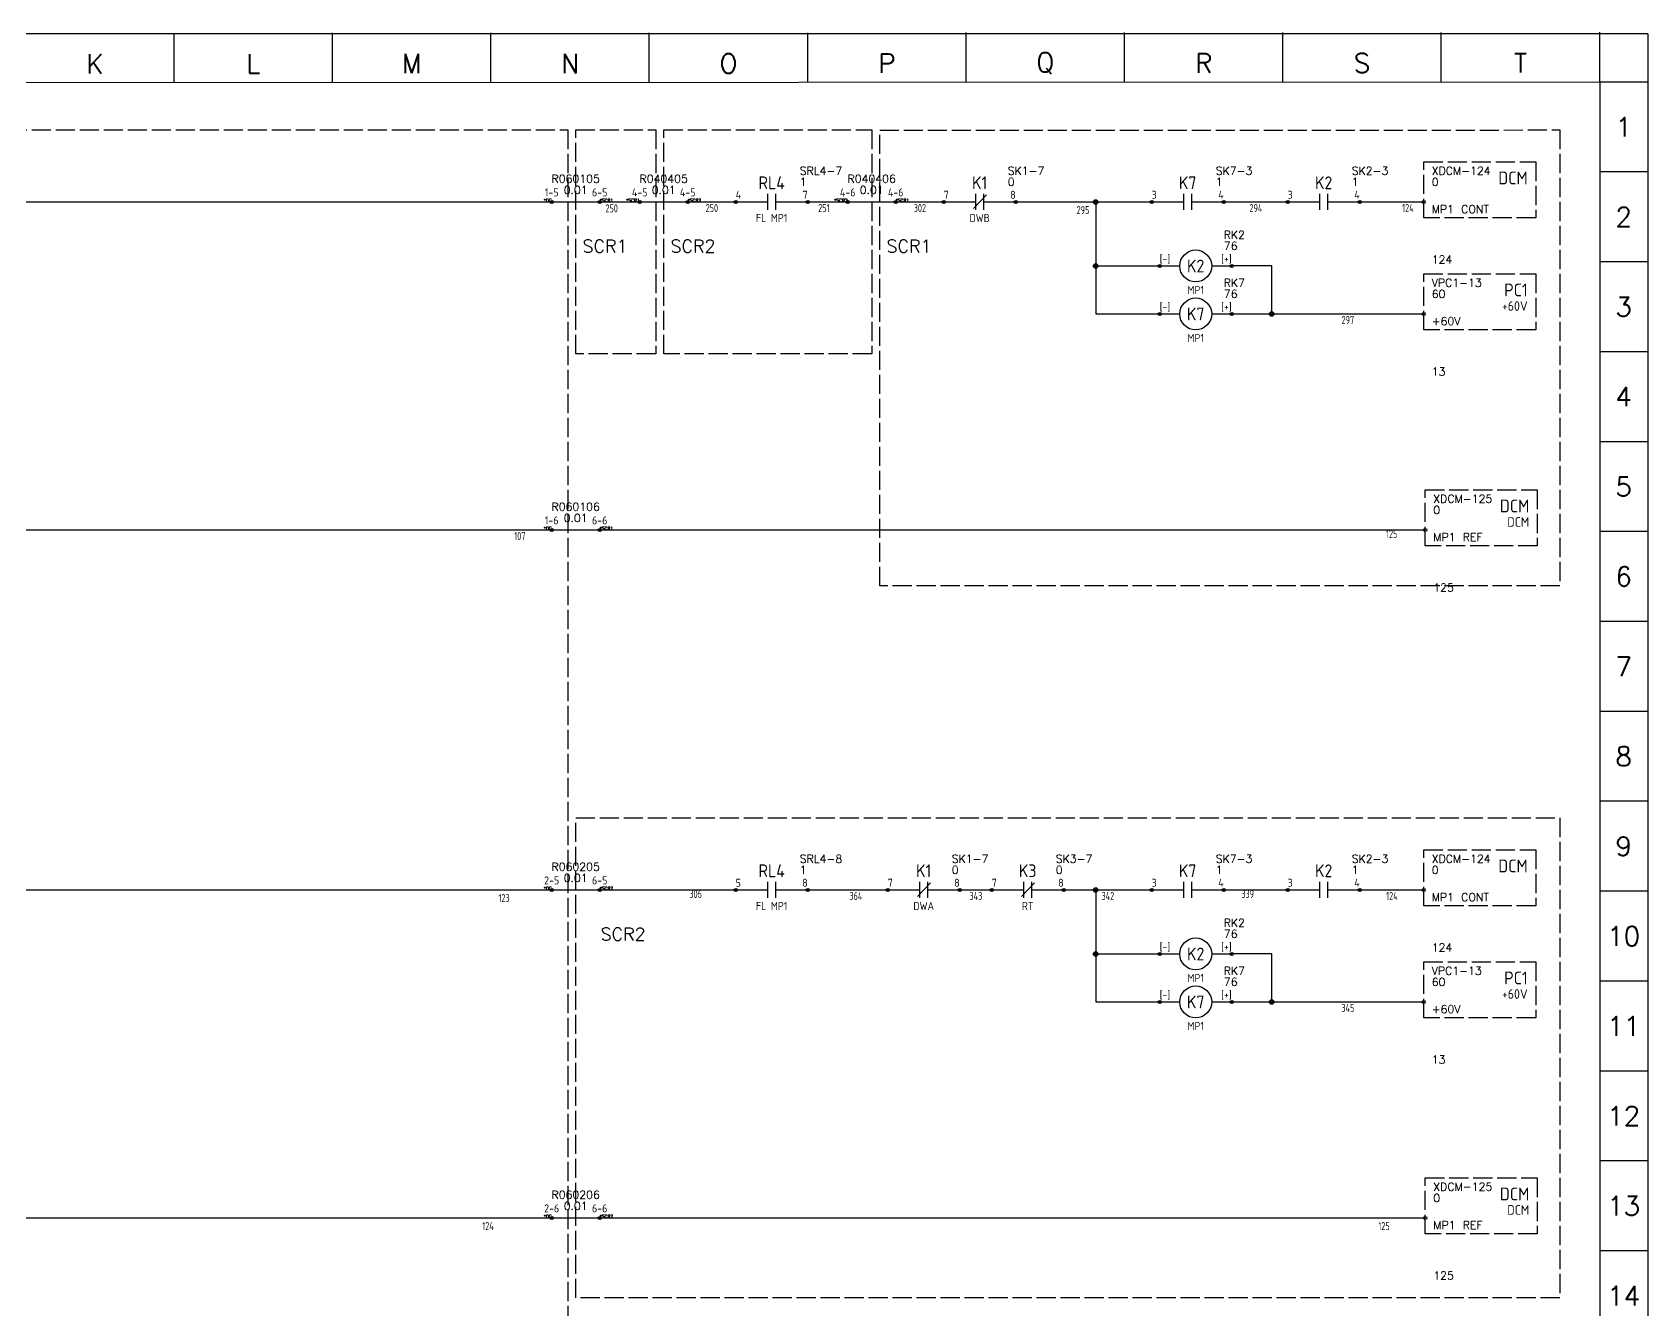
# Model space of a CAD drawing. Header units: millimetres. Extents: x 0 to 1973, y 0 to 646.
# Drawn here: x 515 to 1020, y 246 to 646 of the extents above; entities that cross this region are included whole.
import ezdxf
from ezdxf.enums import TextEntityAlignment as Align

# ---------------------------------------------------------------- set-up
doc = ezdxf.new("R2010")
doc.units = ezdxf.units.MM
doc.header["$LTSCALE"] = 0.5
doc.linetypes.add('ACAD_ISO02W100', pattern=[15, 12, -3])
for name, color, linetype in [('LOCBOX', 7, 'ACAD_ISO02W100'), ('NETLIST', 50, 'Continuous'), ('OUTLINE_GRID', 7, 'Continuous'), ('SYMS', 7, 'Continuous'), ('WIREFIXED', 7, 'Continuous'), ('WIRES', 7, 'Continuous')]:
    doc.layers.add(name, color=color, linetype=linetype)
doc.styles.get("Standard").update_dxf_attribs({"font": 'txt.shx', "bigfont": 'gbcbig.shx'})
doc.styles.add('WD_IEC', font='isocp2.shx', dxfattribs={"width": 0.9, "height": 4})

# ---------------------------------------------------------------- blocks, each defined once
blk = doc.blocks.new('2010 Grid')
at = {"layer": 'OUTLINE_GRID'}
for p, q in [((850, 481.25), (0, 481.25)), ((466.25, 468.55), (466.25, 481.49)), ((507.5, 468.57), (507.5, 481.51)), ((548.75, 468.59), (548.75, 481.53)), ((590, 468.61), (590, 481.56)), ((631.25, 468.63), (631.25, 481.58)), ((672.5, 468.66), (672.5, 481.6)), ((713.75, 468.68), (713.75, 481.62)), ((755, 468.7), (755, 481.64)), ((796.25, 468.72), (796.25, 481.67)), ((837.5, 468.74), (837.5, 481.69)), ((850, 481.25), (850, 0)), ((837.5, 468.74), (12.5, 468.31)), ((837.5, 468.74), (837.5, 0)), ((850, 468.74), (837.5, 468.74)), ((850, 445.33), (837.5, 445.33)), ((850, 421.91), (837.5, 421.91)), ((850, 398.5), (837.5, 398.5)), ((850, 375.08), (837.5, 375.08)), ((850, 351.67), (837.5, 351.67)), ((850, 328.25), (837.5, 328.25)), ((850, 304.84), (837.5, 304.84)), ((850, 281.42), (837.5, 281.42)), ((850, 258.01), (837.5, 258.01)), ((850, 234.59), (837.5, 234.59)), ((850, 211.18), (837.5, 211.18)), ((850, 187.76), (837.5, 187.76)), ((850, 164.35), (837.5, 164.35))]:
    blk.add_line(p, q, dxfattribs=at)
at = {"layer": 'OUTLINE_GRID', "char_height": 5, "width": 17.7556, "attachment_point": 5}
for s, insert in [('K', (445.62, 473.5)), ('L', (486.88, 473.52)), ('M', (528.12, 473.54)), ('N', (569.38, 473.56)), ('O', (610.62, 473.59)), ('P', (651.88, 473.61)), ('Q', (693.12, 473.63)), ('R', (734.38, 473.65)), ('S', (775.62, 473.67)), ('T', (816.88, 473.69)), ('1', (843.75, 457.04)), ('2', (843.75, 433.62)), ('3', (843.75, 410.21)), ('4', (843.75, 386.79)), ('5', (843.75, 363.37)), ('6', (843.75, 339.96)), ('7', (843.75, 316.54)), ('8', (843.75, 293.13)), ('9', (843.75, 269.71)), ('10', (843.75, 246.3)), ('11', (843.75, 222.88)), ('12', (843.75, 199.47)), ('13', (843.75, 176.05)), ('14', (843.75, 152.64))]:
    blk.add_mtext(s, dxfattribs=dict(at, insert=insert))
blk = doc.blocks.new('INTERCONNECT-H1')
blk.add_line((-2.5, 0), (12.5, 0))
for centre in [(-2.5, 0), (12.5, 0)]:
    blk.add_circle(centre, 0.5)
at = {"style": 'WD_IEC', "flags": 1}
for tag, height, p in [('LOC', 4, (5, 10)), ('TAG1', 4, (-2.43, 3.16)), ('DESC1', 2.5, (5, -2.5))]:
    blk.add_attdef(tag, text='', height=height, dxfattribs=at).set_placement(p, align=Align.MIDDLE_CENTER)
at = {"style": 'WD_IEC', "flags": 8}
for tag, p in [('TERM01', (-2.5, 1)), ('TERM02', (12.5, 1))]:
    blk.add_attdef(tag, text='', height=2.5, dxfattribs=at).set_placement(p, align=Align.BOTTOM_CENTER)
at = {"style": 'WD_IEC', "flags": 1}
blk.add_attdef('X4TERM01', (-2.5, 0), '', height=0.5, dxfattribs=at)
blk.add_attdef('X1TERM02', text='', height=0.5, dxfattribs=at).set_placement((12.5, 0), align=Align.RIGHT)
at = {"layer": 'NETLIST'}
for tag, p in [('NETTAG', (5, 6)), ('NETVALUE', (5, 2.5))]:
    blk.add_attdef(tag, text='', height=2.5, dxfattribs=at).set_placement(p, align=Align.CENTER)
blk.add_attdef('X4TERMDESC01', text='', height=1, dxfattribs=at).set_placement((-2.5, 0), align=Align.RIGHT)
blk.add_attdef('X1TERMDESC02', (12.5, 0), '', height=1, dxfattribs=at)
blk = doc.blocks.new('CONTACTOR-H')
for p, q in [((0, 0), (6.25, 0)), ((16.25, 0), (22.5, 0))]:
    blk.add_line(p, q)
for centre, radius in [((0, 0), 0.5), ((11.25, 0), 5), ((22.5, 0), 0.5)]:
    blk.add_circle(centre, radius)
at = {"style": 'WD_IEC', "flags": 1}
blk.add_attdef('LOC', text='', height=4, dxfattribs=at).set_placement((11.25, 8.5), align=Align.MIDDLE_CENTER)
at = {"style": 'WD_IEC'}
for tag, p, height, flags in [('X4TERM01', (0, 0), 0.64, 1), ('TERM01', (0, 1), 2.5, 8), ('X1TERM02', (22.5, 0), 0.64, 1)]:
    blk.add_attdef(tag, p, '', height=height, dxfattribs=dict(at, flags=flags))
for tag, height, p in [('TAG1', 4, (11.25, 0)), ('DESC1', 2.5, (11.25, -7.5))]:
    blk.add_attdef(tag, text='', height=height, dxfattribs=at).set_placement(p, align=Align.MIDDLE_CENTER)
at = {"style": 'WD_IEC', "flags": 8}
blk.add_attdef('TERM02', text='', height=2.5, dxfattribs=at).set_placement((22.5, 1), align=Align.RIGHT)
at = {"layer": 'NETLIST'}
for tag, p, height in [('NETTAG', (20, 8.5), 2.5), ('NETVALUE', (20, 5), 2.56)]:
    blk.add_attdef(tag, p, '', height=height, dxfattribs=at)
blk = doc.blocks.new('DCM-2')
at = {"linetype": 'ACAD_ISO02W100'}
blk.add_lwpolyline([(0, 12.5), (35, 12.5), (35, -5), (0, -5)], close=True, dxfattribs=at)
blk.add_circle((0, 0), 0.5)
at = {"style": 'WD_IEC'}
for tag, height, flags, p in [('LOC', 4, 1, (32.5, 14.5)), ('DESC1', 3, 8, (32.5, 2.5))]:
    blk.add_attdef(tag, text='', height=height, dxfattribs=dict(at, flags=flags)).set_placement(p, align=Align.MIDDLE_RIGHT)
blk.add_attdef('TAG1', text='', height=4, dxfattribs=at).set_placement((32.5, 7.5), align=Align.MIDDLE_RIGHT)
at = {"style": 'WD_IEC', "flags": 1}
blk.add_attdef('X4TERM01', (0, 0), '', height=0.5, dxfattribs=at)
blk.add_attdef('TERMDESC01', text='', height=2.5).set_placement((2.5, -1), align=Align.TOP_LEFT)
blk.add_attdef('TERM01', text='', height=2.5).set_placement((2.5, -20), align=Align.BOTTOM_LEFT)
at = {"layer": 'NETLIST'}
for tag, p in [('NETTAG', (2.5, 8.5)), ('NETVALUE', (2.5, 5))]:
    blk.add_attdef(tag, p, '', height=2.5, dxfattribs=at)
blk = doc.blocks.new('WD_WNH')
at = {"linetype": 'Continuous', "style": 'WD_IEC', "width": 0.8}
blk.add_attdef('WIRENO', text='', height=2.5, dxfattribs=at).set_placement((0, 0.75), align=Align.CENTER)
at = {"style": 'WD_IEC', "flags": 1}
for tag, p in [('W08USER', (0, 0.375)), ('W04USER', (0, 0.875)), ('W05USER', (0, 0.75)), ('W09USER', (0, 0.25)), ('W03USER', (0, 1)), ('W06USER', (0, 0.625)), ('W07USER', (0, 0.5)), ('W02USER', (0, 1.125)), ('W01USER', (0, 1.25)), ('W10USER', (0, 0.125))]:
    blk.add_attdef(tag, text='', height=0.08, dxfattribs=at).set_placement(p, align=Align.CENTER)
blk = doc.blocks.new('CONTACT-NO')
for p, q in [((2.5, 0), (12.5, 0)), ((12.5, -2.5), (12.5, 2.5)), ((15, -2.5), (15, 2.5)), ((15, 0), (25, 0))]:
    blk.add_line(p, q)
for centre in [(2.5, 0), (25, 0)]:
    blk.add_circle(centre, 0.5)
at = {"style": 'WD_IEC', "flags": 1}
blk.add_attdef('LOC', text='', height=4, dxfattribs=at).set_placement((13.75, 11), align=Align.MIDDLE_CENTER)
at = {"style": 'WD_IEC'}
for tag, height, p in [('TAG1', 4, (13.75, 6)), ('DESC1', 2.5, (13.75, -5))]:
    blk.add_attdef(tag, text='', height=height, dxfattribs=at).set_placement(p, align=Align.MIDDLE_CENTER)
for tag, p, height, flags in [('X4TERM01', (2.5, 0), 0.64, 1), ('TERM01', (2.5, 1), 2.5, 8), ('X1TERM02', (25, 0), 0.64, 1)]:
    blk.add_attdef(tag, p, '', height=height, dxfattribs=dict(at, flags=flags))
at = {"style": 'WD_IEC', "flags": 8}
blk.add_attdef('TERM02', text='', height=2.5, dxfattribs=at).set_placement((25, 1), align=Align.RIGHT)
at = {"layer": 'NETLIST'}
for tag, p, height in [('NETTAG', (22.5, 8.5), 2.5), ('NETVALUE', (22.5, 5), 2.56)]:
    blk.add_attdef(tag, p, '', height=height, dxfattribs=at)
blk = doc.blocks.new('WD_WNH2')
at = {"linetype": 'Continuous', "style": 'WD_IEC', "width": 0.8}
blk.add_attdef('WIRENO', text='', height=2.5, dxfattribs=at).set_placement((0, 0), align=Align.TOP_CENTER)
at = {"style": 'WD_IEC', "flags": 1}
for tag, p in [('W02USER', (0, -1.21)), ('W03USER', (0, -1.33)), ('W04USER', (0, -1.46)), ('W05USER', (0, -1.58)), ('W06USER', (0, -1.71)), ('W07USER', (0, -1.83)), ('W08USER', (0, -1.96)), ('W09USER', (0, -2.08)), ('W01USER', (0, -1.08)), ('W10USER', (0, -2.21))]:
    blk.add_attdef(tag, text='', height=0.08, dxfattribs=at).set_placement(p, align=Align.CENTER)
blk = doc.blocks.new('CONTACT-NC')
for p, q in [((0, 0), (10, 0)), ((13.35, 2.25), (9.28, -2.05)), ((10, -2.5), (10, 2.5)), ((12.5, -2.5), (12.5, 2.5)), ((12.5, 0), (22.5, 0))]:
    blk.add_line(p, q)
for centre in [(0, 0), (22.5, 0)]:
    blk.add_circle(centre, 0.5)
at = {"style": 'WD_IEC', "flags": 1}
blk.add_attdef('LOC', text='', height=4, dxfattribs=at).set_placement((11.25, 11), align=Align.MIDDLE_CENTER)
at = {"style": 'WD_IEC'}
for tag, height, p in [('TAG1', 4, (11.25, 6)), ('DESC1', 2.5, (11.25, -5))]:
    blk.add_attdef(tag, text='', height=height, dxfattribs=at).set_placement(p, align=Align.MIDDLE_CENTER)
for tag, p, height, flags in [('X4TERM01', (0, 0), 0.64, 1), ('TERM01', (0, 1), 2.5, 8), ('X1TERM02', (22.5, 0), 0.64, 1)]:
    blk.add_attdef(tag, p, '', height=height, dxfattribs=dict(at, flags=flags))
at = {"style": 'WD_IEC', "flags": 8}
blk.add_attdef('TERM02', text='', height=2.5, dxfattribs=at).set_placement((22.5, 1), align=Align.RIGHT)
at = {"layer": 'NETLIST'}
for tag, p, height in [('NETTAG', (20, 8.5), 2.5), ('NETVALUE', (20, 5), 2.56)]:
    blk.add_attdef(tag, p, '', height=height, dxfattribs=at)
blk = doc.blocks.new('WDDOT')
for radius in [0.72, 0.449, 0.223]:
    blk.add_circle((0, 0), radius)

msp = doc.modelspace()

# ---------------------------------------------------------------- linework, layer by layer
at = {"layer": 'LOCBOX'}
for points in [[(147.5, 615), (682.5, 615), (682.5, 162.5), (220, 162.5), (220, 82.5), (147.5, 82.5)], [(685, 615), (710, 615), (710, 545), (685, 545)], [(712.5, 615), (777.5, 615), (777.5, 545), (712.5, 545)], [(780, 614.93), (992.5, 615), (992.5, 472.5), (780, 472.5)], [(685, 400), (992.5, 400), (992.5, 250), (685, 250)]]:
    msp.add_lwpolyline(points, close=True, dxfattribs=at)
at = {"layer": 'WIRES'}
for p, q in [((332.5, 592.5), (677.5, 592.5)), ((692.5, 592.5), (705, 592.5)), ((720, 592.5), (735, 592.5)), ((757.5, 592.5), (770, 592.5)), ((785, 592.5), (800, 592.5)), ((822.5, 592.5), (865, 592.5)), ((847.5, 592.5), (847.5, 572.5)), ((887.5, 592.5), (907.5, 592.5)), ((930, 592.5), (950, 592.5)), ((847.5, 572.5), (867.5, 572.5)), ((847.5, 572.5), (847.5, 557.5)), ((902.5, 572.5), (890, 572.5)), ((902.5, 557.5), (902.5, 572.5)), ((847.5, 557.5), (867.5, 557.5)), ((890, 557.5), (902.5, 557.5)), ((902.5, 557.5), (950, 557.5)), ((288.75, 490), (677.5, 490)), ((692.5, 490), (950.5, 490)), ((332.5, 377.5), (677.5, 377.5)), ((692.5, 377.5), (735, 377.5)), ((757.5, 377.5), (782.5, 377.5)), ((805, 377.5), (815, 377.5)), ((837.5, 377.5), (865, 377.5)), ((847.5, 377.5), (847.5, 357.5)), ((887.5, 377.5), (907.5, 377.5)), ((930, 377.5), (950, 377.5)), ((847.5, 357.5), (867.5, 357.5)), ((847.5, 357.5), (847.5, 342.5)), ((902.5, 357.5), (890, 357.5)), ((902.5, 342.5), (902.5, 357.5)), ((847.5, 342.5), (867.5, 342.5)), ((890, 342.5), (902.5, 342.5)), ((902.5, 342.5), (950, 342.5)), ((288.75, 275), (677.5, 275)), ((692.5, 275), (950.5, 275))]:
    msp.add_line(p, q, dxfattribs=at)

# ---------------------------------------------------------------- block references
at = {"xscale": 1.2, "yscale": 1.2, "zscale": 1.2}
msp.add_blockref('2010 Grid', (0, 67.5), dxfattribs=at)
ref = msp.add_blockref('INTERCONNECT-H1', (680, 592.5))
ref.add_attrib('TERM02', '6-5', dxfattribs={"height": 2.5, "style": 'WD_IEC'}).set_placement((692.5, 593.5), align=Align.BOTTOM_CENTER)
ref.add_attrib('TERM01', '1-5', dxfattribs={"height": 2.5, "style": 'WD_IEC'}).set_placement((677.5, 593.5), align=Align.BOTTOM_CENTER)
ref.add_attrib('NETVALUE', '0.01', dxfattribs={"layer": 'NETLIST', "height": 2.5}).set_placement((685, 595), align=Align.CENTER)
ref.add_attrib('NETTAG', 'R060105', dxfattribs={"layer": 'NETLIST', "height": 2.5}).set_placement((685, 598.5), align=Align.CENTER)
ref.add_attrib('X4TERMDESC01', '*DC', dxfattribs={"layer": 'NETLIST', "height": 1}).set_placement((677.5, 592.5), align=Align.RIGHT)
ref.add_attrib('X1TERMDESC02', '*SCR1', (692.5, 592.5), dxfattribs={"layer": 'NETLIST', "height": 1})
ref = msp.add_blockref('INTERCONNECT-H1', (707.5, 592.5))
ref.add_attrib('TERM02', '4-5', dxfattribs={"height": 2.5, "style": 'WD_IEC'}).set_placement((720, 593.5), align=Align.BOTTOM_CENTER)
ref.add_attrib('TERM01', '4-5', dxfattribs={"height": 2.5, "style": 'WD_IEC'}).set_placement((705, 593.5), align=Align.BOTTOM_CENTER)
ref.add_attrib('NETVALUE', '0.01', dxfattribs={"layer": 'NETLIST', "height": 2.5}).set_placement((712.5, 595), align=Align.CENTER)
ref.add_attrib('NETTAG', 'R040405', dxfattribs={"layer": 'NETLIST', "height": 2.5}).set_placement((712.5, 598.5), align=Align.CENTER)
ref.add_attrib('X4TERMDESC01', '*SCR1', dxfattribs={"layer": 'NETLIST', "height": 1}).set_placement((705, 592.5), align=Align.RIGHT)
ref.add_attrib('X1TERMDESC02', '*SCR2', (720, 592.5), dxfattribs={"layer": 'NETLIST', "height": 1})
ref = msp.add_blockref('CONTACT-NO', (732.5, 592.5))
ref.add_attrib('NETTAG', 'SRL4-7', (755, 601), dxfattribs={"layer": 'NETLIST', "height": 2.5})
ref.add_attrib('NETVALUE', '1', (755, 597.5), dxfattribs={"layer": 'NETLIST', "height": 2.56})
ref.add_attrib('TAG1', 'RL4', dxfattribs={"height": 4, "style": 'WD_IEC'}).set_placement((746.25, 598.5), align=Align.MIDDLE_CENTER)
ref.add_attrib('DESC1', 'FL MP1', dxfattribs={"height": 2.5, "style": 'WD_IEC'}).set_placement((746.25, 587.5), align=Align.MIDDLE_CENTER)
ref.add_attrib('TERM01', '4', (735, 593.5), dxfattribs={"height": 2.5, "style": 'WD_IEC'})
ref.add_attrib('TERM02', '7', dxfattribs={"height": 2.5, "style": 'WD_IEC'}).set_placement((757.5, 593.5), align=Align.RIGHT)
ref = msp.add_blockref('INTERCONNECT-H1', (772.5, 592.5))
ref.add_attrib('TERM02', '4-6', dxfattribs={"height": 2.5, "style": 'WD_IEC'}).set_placement((785, 593.5), align=Align.BOTTOM_CENTER)
ref.add_attrib('TERM01', '4-6', dxfattribs={"height": 2.5, "style": 'WD_IEC'}).set_placement((770, 593.5), align=Align.BOTTOM_CENTER)
ref.add_attrib('NETVALUE', '0.01', dxfattribs={"layer": 'NETLIST', "height": 2.5}).set_placement((777.5, 595), align=Align.CENTER)
ref.add_attrib('NETTAG', 'R040406', dxfattribs={"layer": 'NETLIST', "height": 2.5}).set_placement((777.5, 598.5), align=Align.CENTER)
ref.add_attrib('X4TERMDESC01', '*SCR2', dxfattribs={"layer": 'NETLIST', "height": 1}).set_placement((770, 592.5), align=Align.RIGHT)
ref.add_attrib('X1TERMDESC02', '*SCR1', (785, 592.5), dxfattribs={"layer": 'NETLIST', "height": 1})
ref = msp.add_blockref('CONTACT-NC', (800, 592.5))
ref.add_attrib('TERM02', '8', dxfattribs={"height": 2.5, "style": 'WD_IEC'}).set_placement((822.5, 593.5), align=Align.RIGHT)
ref.add_attrib('TERM01', '7', (800, 593.5), dxfattribs={"height": 2.5, "style": 'WD_IEC'})
ref.add_attrib('DESC1', 'DWB', dxfattribs={"height": 2.5, "style": 'WD_IEC'}).set_placement((811.25, 587.5), align=Align.MIDDLE_CENTER)
ref.add_attrib('TAG1', 'K1', dxfattribs={"height": 4, "style": 'WD_IEC'}).set_placement((811.25, 598.5), align=Align.MIDDLE_CENTER)
ref.add_attrib('NETVALUE', '0', (820, 597.5), dxfattribs={"layer": 'NETLIST', "height": 2.56})
ref.add_attrib('NETTAG', 'SK1-7', (820, 601), dxfattribs={"layer": 'NETLIST', "height": 2.5})
ref = msp.add_blockref('CONTACT-NO', (862.5, 592.5))
ref.add_attrib('NETTAG', 'SK7-3', (885, 601), dxfattribs={"layer": 'NETLIST', "height": 2.5})
ref.add_attrib('NETVALUE', '1', (885, 597.5), dxfattribs={"layer": 'NETLIST', "height": 2.56})
ref.add_attrib('TAG1', 'K7', dxfattribs={"height": 4, "style": 'WD_IEC'}).set_placement((876.25, 598.5), align=Align.MIDDLE_CENTER)
ref.add_attrib('TERM01', '3', (865, 593.5), dxfattribs={"height": 2.5, "style": 'WD_IEC'})
ref.add_attrib('TERM02', '4', dxfattribs={"height": 2.5, "style": 'WD_IEC'}).set_placement((887.5, 593.5), align=Align.RIGHT)
ref = msp.add_blockref('CONTACT-NO', (905, 592.5))
ref.add_attrib('NETTAG', 'SK2-3', (927.5, 601), dxfattribs={"layer": 'NETLIST', "height": 2.5})
ref.add_attrib('NETVALUE', '1', (927.5, 597.5), dxfattribs={"layer": 'NETLIST', "height": 2.56})
ref.add_attrib('TAG1', 'K2', dxfattribs={"height": 4, "style": 'WD_IEC'}).set_placement((918.75, 598.5), align=Align.MIDDLE_CENTER)
ref.add_attrib('TERM01', '3', (907.5, 593.5), dxfattribs={"height": 2.5, "style": 'WD_IEC'})
ref.add_attrib('TERM02', '4', dxfattribs={"height": 2.5, "style": 'WD_IEC'}).set_placement((930, 593.5), align=Align.RIGHT)
for p in [(950, 592.5), (950, 377.5)]:
    msp.add_blockref('DCM-2', p).add_auto_attribs({'TERMDESC01': 'MP1 CONT', 'TAG1': 'DCM', 'TERM01': '124', 'NETTAG': 'XDCM-124', 'NETVALUE': '0'})
ref = msp.add_blockref('CONTACTOR-H', (867.5, 572.5))
ref.add_attrib('TERM02', '[+]', dxfattribs={"height": 2.5, "style": 'WD_IEC'}).set_placement((890, 573.5), align=Align.RIGHT)
ref.add_attrib('TERM01', '[-]', (867.5, 573.5), dxfattribs={"height": 2.5, "style": 'WD_IEC'})
ref.add_attrib('DESC1', 'MP1', dxfattribs={"height": 2.5, "style": 'WD_IEC'}).set_placement((878.75, 565), align=Align.MIDDLE_CENTER)
ref.add_attrib('TAG1', 'K2', dxfattribs={"height": 4, "style": 'WD_IEC'}).set_placement((878.75, 572.5), align=Align.MIDDLE_CENTER)
ref.add_attrib('NETVALUE', '76', (887.5, 577.5), dxfattribs={"layer": 'NETLIST', "height": 2.56})
ref.add_attrib('NETTAG', 'RK2', (887.5, 581), dxfattribs={"layer": 'NETLIST', "height": 2.5})
ref = msp.add_blockref('CONTACTOR-H', (867.5, 557.5))
ref.add_attrib('TERM02', '[+]', dxfattribs={"height": 2.5, "style": 'WD_IEC'}).set_placement((890, 558.5), align=Align.RIGHT)
ref.add_attrib('TERM01', '[-]', (867.5, 558.5), dxfattribs={"height": 2.5, "style": 'WD_IEC'})
ref.add_attrib('DESC1', 'MP1', dxfattribs={"height": 2.5, "style": 'WD_IEC'}).set_placement((878.75, 550), align=Align.MIDDLE_CENTER)
ref.add_attrib('TAG1', 'K7', dxfattribs={"height": 4, "style": 'WD_IEC'}).set_placement((878.75, 557.5), align=Align.MIDDLE_CENTER)
ref.add_attrib('NETVALUE', '76', (887.5, 562.5), dxfattribs={"layer": 'NETLIST', "height": 2.56})
ref.add_attrib('NETTAG', 'RK7', (887.5, 566), dxfattribs={"layer": 'NETLIST', "height": 2.5})
ref = msp.add_blockref('DCM-2', (950, 557.5))
ref.add_attrib('TERMDESC01', '+60V', dxfattribs={"height": 2.5}).set_placement((952.5, 556.5), align=Align.TOP_LEFT)
ref.add_attrib('DESC1', '+60V', dxfattribs={"height": 3, "style": 'WD_IEC'}).set_placement((982.5, 560), align=Align.MIDDLE_RIGHT)
ref.add_attrib('TAG1', 'PC1', dxfattribs={"height": 4, "style": 'WD_IEC'}).set_placement((982.5, 565), align=Align.MIDDLE_RIGHT)
ref.add_attrib('TERM01', '13', dxfattribs={"height": 2.5}).set_placement((952.5, 537.5), align=Align.BOTTOM_LEFT)
ref.add_attrib('NETTAG', 'VPC1-13', (952.5, 566), dxfattribs={"layer": 'NETLIST', "height": 2.5})
ref.add_attrib('NETVALUE', '60', (952.5, 562.5), dxfattribs={"layer": 'NETLIST', "height": 2.5})
ref = msp.add_blockref('DCM-2', (950.5, 490))
ref.add_attrib('TERMDESC01', 'MP1 REF', dxfattribs={"height": 2.5}).set_placement((953, 489), align=Align.TOP_LEFT)
ref.add_attrib('DESC1', 'DCM', dxfattribs={"height": 3, "style": 'WD_IEC'}).set_placement((983, 492.5), align=Align.MIDDLE_RIGHT)
ref.add_attrib('TAG1', 'DCM', dxfattribs={"height": 4, "style": 'WD_IEC'}).set_placement((983, 497.5), align=Align.MIDDLE_RIGHT)
ref.add_attrib('TERM01', '125', dxfattribs={"height": 2.5}).set_placement((953, 470), align=Align.BOTTOM_LEFT)
ref.add_attrib('NETTAG', 'XDCM-125', (953, 498.5), dxfattribs={"layer": 'NETLIST', "height": 2.5})
ref.add_attrib('NETVALUE', '0', (953, 495), dxfattribs={"layer": 'NETLIST', "height": 2.5})
ref = msp.add_blockref('INTERCONNECT-H1', (680, 490))
ref.add_attrib('TERM02', '6-6', dxfattribs={"height": 2.5, "style": 'WD_IEC'}).set_placement((692.5, 491), align=Align.BOTTOM_CENTER)
ref.add_attrib('TERM01', '1-6', dxfattribs={"height": 2.5, "style": 'WD_IEC'}).set_placement((677.5, 491), align=Align.BOTTOM_CENTER)
ref.add_attrib('NETVALUE', '0.01', dxfattribs={"layer": 'NETLIST', "height": 2.5}).set_placement((685, 492.5), align=Align.CENTER)
ref.add_attrib('NETTAG', 'R060106', dxfattribs={"layer": 'NETLIST', "height": 2.5}).set_placement((685, 496), align=Align.CENTER)
ref.add_attrib('X4TERMDESC01', '*DC', dxfattribs={"layer": 'NETLIST', "height": 1}).set_placement((677.5, 490), align=Align.RIGHT)
ref.add_attrib('X1TERMDESC02', '*SCR1', (692.5, 490), dxfattribs={"layer": 'NETLIST', "height": 1})
ref = msp.add_blockref('INTERCONNECT-H1', (680, 377.5))
ref.add_attrib('TERM02', '6-5', dxfattribs={"height": 2.5, "style": 'WD_IEC'}).set_placement((692.5, 378.5), align=Align.BOTTOM_CENTER)
ref.add_attrib('TERM01', '2-5', dxfattribs={"height": 2.5, "style": 'WD_IEC'}).set_placement((677.5, 378.5), align=Align.BOTTOM_CENTER)
ref.add_attrib('NETVALUE', '0.01', dxfattribs={"layer": 'NETLIST', "height": 2.5}).set_placement((685, 380), align=Align.CENTER)
ref.add_attrib('NETTAG', 'R060205', dxfattribs={"layer": 'NETLIST', "height": 2.5}).set_placement((685, 383.5), align=Align.CENTER)
ref.add_attrib('X4TERMDESC01', '*DC', dxfattribs={"layer": 'NETLIST', "height": 1}).set_placement((677.5, 377.5), align=Align.RIGHT)
ref.add_attrib('X1TERMDESC02', '*SCR2', (692.5, 377.5), dxfattribs={"layer": 'NETLIST', "height": 1})
ref = msp.add_blockref('CONTACT-NO', (732.5, 377.5))
ref.add_attrib('NETTAG', 'SRL4-8', (755, 386), dxfattribs={"layer": 'NETLIST', "height": 2.5})
ref.add_attrib('NETVALUE', '1', (755, 382.5), dxfattribs={"layer": 'NETLIST', "height": 2.56})
ref.add_attrib('TAG1', 'RL4', dxfattribs={"height": 4, "style": 'WD_IEC'}).set_placement((746.25, 383.5), align=Align.MIDDLE_CENTER)
ref.add_attrib('DESC1', 'FL MP1', dxfattribs={"height": 2.5, "style": 'WD_IEC'}).set_placement((746.25, 372.5), align=Align.MIDDLE_CENTER)
ref.add_attrib('TERM01', '5', (735, 378.5), dxfattribs={"height": 2.5, "style": 'WD_IEC'})
ref.add_attrib('TERM02', '8', dxfattribs={"height": 2.5, "style": 'WD_IEC'}).set_placement((757.5, 378.5), align=Align.RIGHT)
ref = msp.add_blockref('CONTACT-NC', (782.5, 377.5))
ref.add_attrib('TERM02', '8', dxfattribs={"height": 2.5, "style": 'WD_IEC'}).set_placement((805, 378.5), align=Align.RIGHT)
ref.add_attrib('TERM01', '7', (782.5, 378.5), dxfattribs={"height": 2.5, "style": 'WD_IEC'})
ref.add_attrib('DESC1', 'DWA', dxfattribs={"height": 2.5, "style": 'WD_IEC'}).set_placement((793.75, 372.5), align=Align.MIDDLE_CENTER)
ref.add_attrib('TAG1', 'K1', dxfattribs={"height": 4, "style": 'WD_IEC'}).set_placement((793.75, 383.5), align=Align.MIDDLE_CENTER)
ref.add_attrib('NETVALUE', '0', (802.5, 382.5), dxfattribs={"layer": 'NETLIST', "height": 2.56})
ref.add_attrib('NETTAG', 'SK1-7', (802.5, 386), dxfattribs={"layer": 'NETLIST', "height": 2.5})
ref = msp.add_blockref('CONTACT-NC', (815, 377.5))
ref.add_attrib('TERM02', '8', dxfattribs={"height": 2.5, "style": 'WD_IEC'}).set_placement((837.5, 378.5), align=Align.RIGHT)
ref.add_attrib('TERM01', '7', (815, 378.5), dxfattribs={"height": 2.5, "style": 'WD_IEC'})
ref.add_attrib('DESC1', 'RT', dxfattribs={"height": 2.5, "style": 'WD_IEC'}).set_placement((826.25, 372.5), align=Align.MIDDLE_CENTER)
ref.add_attrib('TAG1', 'K3', dxfattribs={"height": 4, "style": 'WD_IEC'}).set_placement((826.25, 383.5), align=Align.MIDDLE_CENTER)
ref.add_attrib('NETVALUE', '0', (835, 382.5), dxfattribs={"layer": 'NETLIST', "height": 2.56})
ref.add_attrib('NETTAG', 'SK3-7', (835, 386), dxfattribs={"layer": 'NETLIST', "height": 2.5})
ref = msp.add_blockref('CONTACT-NO', (862.5, 377.5))
ref.add_attrib('NETTAG', 'SK7-3', (885, 386), dxfattribs={"layer": 'NETLIST', "height": 2.5})
ref.add_attrib('NETVALUE', '1', (885, 382.5), dxfattribs={"layer": 'NETLIST', "height": 2.56})
ref.add_attrib('TAG1', 'K7', dxfattribs={"height": 4, "style": 'WD_IEC'}).set_placement((876.25, 383.5), align=Align.MIDDLE_CENTER)
ref.add_attrib('TERM01', '3', (865, 378.5), dxfattribs={"height": 2.5, "style": 'WD_IEC'})
ref.add_attrib('TERM02', '4', dxfattribs={"height": 2.5, "style": 'WD_IEC'}).set_placement((887.5, 378.5), align=Align.RIGHT)
ref = msp.add_blockref('CONTACT-NO', (905, 377.5))
ref.add_attrib('NETTAG', 'SK2-3', (927.5, 386), dxfattribs={"layer": 'NETLIST', "height": 2.5})
ref.add_attrib('NETVALUE', '1', (927.5, 382.5), dxfattribs={"layer": 'NETLIST', "height": 2.56})
ref.add_attrib('TAG1', 'K2', dxfattribs={"height": 4, "style": 'WD_IEC'}).set_placement((918.75, 383.5), align=Align.MIDDLE_CENTER)
ref.add_attrib('TERM01', '3', (907.5, 378.5), dxfattribs={"height": 2.5, "style": 'WD_IEC'})
ref.add_attrib('TERM02', '4', dxfattribs={"height": 2.5, "style": 'WD_IEC'}).set_placement((930, 378.5), align=Align.RIGHT)
ref = msp.add_blockref('CONTACTOR-H', (867.5, 357.5))
ref.add_attrib('TERM02', '[+]', dxfattribs={"height": 2.5, "style": 'WD_IEC'}).set_placement((890, 358.5), align=Align.RIGHT)
ref.add_attrib('TERM01', '[-]', (867.5, 358.5), dxfattribs={"height": 2.5, "style": 'WD_IEC'})
ref.add_attrib('DESC1', 'MP1', dxfattribs={"height": 2.5, "style": 'WD_IEC'}).set_placement((878.75, 350), align=Align.MIDDLE_CENTER)
ref.add_attrib('TAG1', 'K2', dxfattribs={"height": 4, "style": 'WD_IEC'}).set_placement((878.75, 357.5), align=Align.MIDDLE_CENTER)
ref.add_attrib('NETVALUE', '76', (887.5, 362.5), dxfattribs={"layer": 'NETLIST', "height": 2.56})
ref.add_attrib('NETTAG', 'RK2', (887.5, 366), dxfattribs={"layer": 'NETLIST', "height": 2.5})
ref = msp.add_blockref('CONTACTOR-H', (867.5, 342.5))
ref.add_attrib('TERM02', '[+]', dxfattribs={"height": 2.5, "style": 'WD_IEC'}).set_placement((890, 343.5), align=Align.RIGHT)
ref.add_attrib('TERM01', '[-]', (867.5, 343.5), dxfattribs={"height": 2.5, "style": 'WD_IEC'})
ref.add_attrib('DESC1', 'MP1', dxfattribs={"height": 2.5, "style": 'WD_IEC'}).set_placement((878.75, 335), align=Align.MIDDLE_CENTER)
ref.add_attrib('TAG1', 'K7', dxfattribs={"height": 4, "style": 'WD_IEC'}).set_placement((878.75, 342.5), align=Align.MIDDLE_CENTER)
ref.add_attrib('NETVALUE', '76', (887.5, 347.5), dxfattribs={"layer": 'NETLIST', "height": 2.56})
ref.add_attrib('NETTAG', 'RK7', (887.5, 351), dxfattribs={"layer": 'NETLIST', "height": 2.5})
ref = msp.add_blockref('DCM-2', (950, 342.5))
ref.add_attrib('TERMDESC01', '+60V', dxfattribs={"height": 2.5}).set_placement((952.5, 341.5), align=Align.TOP_LEFT)
ref.add_attrib('DESC1', '+60V', dxfattribs={"height": 3, "style": 'WD_IEC'}).set_placement((982.5, 345), align=Align.MIDDLE_RIGHT)
ref.add_attrib('TAG1', 'PC1', dxfattribs={"height": 4, "style": 'WD_IEC'}).set_placement((982.5, 350), align=Align.MIDDLE_RIGHT)
ref.add_attrib('TERM01', '13', dxfattribs={"height": 2.5}).set_placement((952.5, 322.5), align=Align.BOTTOM_LEFT)
ref.add_attrib('NETTAG', 'VPC1-13', (952.5, 351), dxfattribs={"layer": 'NETLIST', "height": 2.5})
ref.add_attrib('NETVALUE', '60', (952.5, 347.5), dxfattribs={"layer": 'NETLIST', "height": 2.5})
ref = msp.add_blockref('INTERCONNECT-H1', (680, 275))
ref.add_attrib('TERM02', '6-6', dxfattribs={"height": 2.5, "style": 'WD_IEC'}).set_placement((692.5, 276), align=Align.BOTTOM_CENTER)
ref.add_attrib('TERM01', '2-6', dxfattribs={"height": 2.5, "style": 'WD_IEC'}).set_placement((677.5, 276), align=Align.BOTTOM_CENTER)
ref.add_attrib('NETVALUE', '0.01', dxfattribs={"layer": 'NETLIST', "height": 2.5}).set_placement((685, 277.5), align=Align.CENTER)
ref.add_attrib('NETTAG', 'R060206', dxfattribs={"layer": 'NETLIST', "height": 2.5}).set_placement((685, 281), align=Align.CENTER)
ref.add_attrib('X4TERMDESC01', '*DC', dxfattribs={"layer": 'NETLIST', "height": 1}).set_placement((677.5, 275), align=Align.RIGHT)
ref.add_attrib('X1TERMDESC02', '*SCR2', (692.5, 275), dxfattribs={"layer": 'NETLIST', "height": 1})
ref = msp.add_blockref('DCM-2', (950.5, 275))
ref.add_attrib('TERMDESC01', 'MP1 REF', dxfattribs={"height": 2.5}).set_placement((953, 274), align=Align.TOP_LEFT)
ref.add_attrib('DESC1', 'DCM', dxfattribs={"height": 3, "style": 'WD_IEC'}).set_placement((983, 277.5), align=Align.MIDDLE_RIGHT)
ref.add_attrib('TAG1', 'DCM', dxfattribs={"height": 4, "style": 'WD_IEC'}).set_placement((983, 282.5), align=Align.MIDDLE_RIGHT)
ref.add_attrib('TERM01', '125', dxfattribs={"height": 2.5}).set_placement((953, 255), align=Align.BOTTOM_LEFT)
ref.add_attrib('NETTAG', 'XDCM-125', (953, 283.5), dxfattribs={"layer": 'NETLIST', "height": 2.5})
ref.add_attrib('NETVALUE', '0', (953, 280), dxfattribs={"layer": 'NETLIST', "height": 2.5})
at = {"layer": 'SYMS'}
for p in [(847.5, 592.5), (847.5, 572.5), (902.5, 557.5), (847.5, 377.5), (847.5, 357.5), (902.5, 342.5)]:
    msp.add_blockref('WDDOT', p, dxfattribs=at)
at = {"layer": 'WIREFIXED'}
ref = msp.add_blockref('WD_WNH', (696.25, 592.5), dxfattribs=dict(at, xscale=-1, rotation=180))
ref.add_attrib('WIRENOF', '250', dxfattribs={"linetype": 'Continuous', "height": 2.5, "style": 'WD_IEC', "width": 0.8}).set_placement((696.25, 589.25), align=Align.CENTER)
ref = msp.add_blockref('WD_WNH2', (727.5, 592.5), dxfattribs=at)
ref.add_attrib('WIRENOF', '250', dxfattribs={"linetype": 'Continuous', "height": 2.5, "style": 'WD_IEC', "width": 0.8}).set_placement((727.56, 591.87), align=Align.TOP_CENTER)
ref = msp.add_blockref('WD_WNH2', (762.5, 592.5), dxfattribs=at)
ref.add_attrib('WIRENOF', '251', dxfattribs={"linetype": 'Continuous', "height": 2.5, "style": 'WD_IEC', "width": 0.8}).set_placement((762.56, 591.87), align=Align.TOP_CENTER)
ref = msp.add_blockref('WD_WNH2', (792.5, 592.5), dxfattribs=at)
ref.add_attrib('WIRENOF', '302', dxfattribs={"linetype": 'Continuous', "height": 2.5, "style": 'WD_IEC', "width": 0.8}).set_placement((792.56, 591.87), align=Align.TOP_CENTER)
ref = msp.add_blockref('WD_WNH2', (843.75, 592.5), dxfattribs=dict(at, xscale=-1, rotation=180))
ref.add_attrib('WIRENOF', '295', dxfattribs={"linetype": 'Continuous', "height": 2.5, "style": 'WD_IEC', "width": 0.8}).set_placement((843.53, 591.21), align=Align.TOP_CENTER)
ref = msp.add_blockref('WD_WNH2', (897.5, 592.5), dxfattribs=at)
ref.add_attrib('WIRENOF', '294', dxfattribs={"linetype": 'Continuous', "height": 2.5, "style": 'WD_IEC', "width": 0.8}).set_placement((897.56, 591.87), align=Align.TOP_CENTER)
ref = msp.add_blockref('WD_WNH2', (945, 592.5), dxfattribs=at)
ref.add_attrib('WIRENOF', '124', dxfattribs={"linetype": 'Continuous', "height": 2.5, "style": 'WD_IEC', "width": 0.8}).set_placement((945.06, 591.87), align=Align.TOP_CENTER)
ref = msp.add_blockref('WD_WNH2', (926.25, 557.5), dxfattribs=at)
ref.add_attrib('WIRENOF', '297', dxfattribs={"linetype": 'Continuous', "height": 2.5, "style": 'WD_IEC', "width": 0.8}).set_placement((926.31, 556.87), align=Align.TOP_CENTER)
ref = msp.add_blockref('WD_WNH2', (940, 490), dxfattribs=at)
ref.add_attrib('WIRENOF', '125', dxfattribs={"linetype": 'Continuous', "height": 2.5, "style": 'WD_IEC', "width": 0.8}).set_placement((940, 490), align=Align.TOP_CENTER)
ref = msp.add_blockref('WD_WNH2', (667.5, 490), dxfattribs=at)
ref.add_attrib('WIRENOF', '107', dxfattribs={"linetype": 'Continuous', "height": 2.5, "style": 'WD_IEC', "width": 0.8}).set_placement((667.56, 489.37), align=Align.TOP_CENTER)
ref = msp.add_blockref('WD_WNH2', (662.5, 377.5), dxfattribs=at)
ref.add_attrib('WIRENOF', '123', dxfattribs={"linetype": 'Continuous', "height": 2.5, "style": 'WD_IEC', "width": 0.8}).set_placement((662.61, 376.23), align=Align.TOP_CENTER)
ref = msp.add_blockref('WD_WNH2', (722.5, 377.5), dxfattribs=at)
ref.add_attrib('WIRENOF', '306', dxfattribs={"linetype": 'Continuous', "height": 2.5, "style": 'WD_IEC', "width": 0.8}).set_placement((722.5, 377.5), align=Align.TOP_CENTER)
ref = msp.add_blockref('WD_WNH2', (772.5, 377.5), dxfattribs=at)
ref.add_attrib('WIRENOF', '364', dxfattribs={"linetype": 'Continuous', "height": 2.5, "style": 'WD_IEC', "width": 0.8}).set_placement((772.56, 376.87), align=Align.TOP_CENTER)
ref = msp.add_blockref('WD_WNH2', (810, 377.5), dxfattribs=at)
ref.add_attrib('WIRENOF', '343', dxfattribs={"linetype": 'Continuous', "height": 2.5, "style": 'WD_IEC', "width": 0.8}).set_placement((810.06, 376.87), align=Align.TOP_CENTER)
ref = msp.add_blockref('WD_WNH2', (851.25, 377.5), dxfattribs=at)
ref.add_attrib('WIRENOF', '342', dxfattribs={"linetype": 'Continuous', "height": 2.5, "style": 'WD_IEC', "width": 0.8}).set_placement((851.31, 376.87), align=Align.TOP_CENTER)
ref = msp.add_blockref('WD_WNH2', (895, 377.5), dxfattribs=at)
ref.add_attrib('WIRENOF', '339', dxfattribs={"linetype": 'Continuous', "height": 2.5, "style": 'WD_IEC', "width": 0.8}).set_placement((895, 377.5), align=Align.TOP_CENTER)
ref = msp.add_blockref('WD_WNH2', (940, 377.5), dxfattribs=at)
ref.add_attrib('WIRENOF', '124', dxfattribs={"linetype": 'Continuous', "height": 2.5, "style": 'WD_IEC', "width": 0.8}).set_placement((940.06, 376.87), align=Align.TOP_CENTER)
ref = msp.add_blockref('WD_WNH2', (926.25, 342.5), dxfattribs=at)
ref.add_attrib('WIRENOF', '345', dxfattribs={"linetype": 'Continuous', "height": 2.5, "style": 'WD_IEC', "width": 0.8}).set_placement((926.31, 341.87), align=Align.TOP_CENTER)
ref = msp.add_blockref('WD_WNH2', (657.5, 275), dxfattribs=at)
ref.add_attrib('WIRENOF', '124', dxfattribs={"linetype": 'Continuous', "height": 2.5, "style": 'WD_IEC', "width": 0.8}).set_placement((657.61, 273.73), align=Align.TOP_CENTER)
ref = msp.add_blockref('WD_WNH2', (937.5, 275), dxfattribs=at)
ref.add_attrib('WIRENOF', '125', dxfattribs={"linetype": 'Continuous', "height": 2.5, "style": 'WD_IEC', "width": 0.8}).set_placement((937.61, 273.73), align=Align.TOP_CENTER)

# ---------------------------------------------------------------- texts
at = {"layer": 'LOCBOX'}
for s, p in [('SCR1', (694.17, 575.5)), ('SCR2', (721.67, 575.5)), ('SCR1', (789.17, 575.5)), ('SCR2', (699.83, 360.5))]:
    msp.add_text(s, height=4, dxfattribs=at).set_placement(p, align=Align.BOTTOM_CENTER)

doc.saveas('drawing.dxf')
